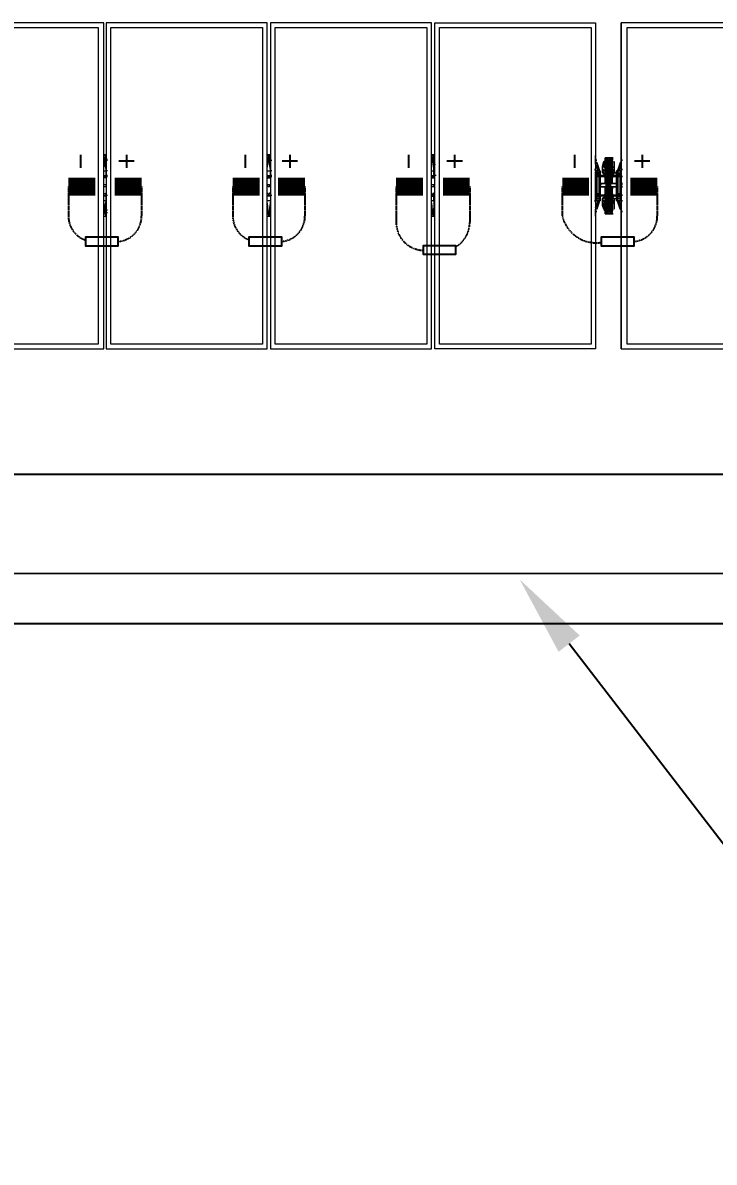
# Model space of a CAD drawing. Header units: feet. Extents: x -354 to 55127, y -297 to 4121.
# Drawn here: x 2239.9 to 2431.9, y 3438.8 to 3755.2 of the extents above; entities that cross this region are included whole.
import ezdxf
from ezdxf import colors
from ezdxf.entities.mleader import LeaderData, LeaderLine
from ezdxf.lldxf.tags import DXFTag
from ezdxf.math import Vec2, Vec3

# ---------------------------------------------------------------- set-up
doc = ezdxf.new("R2010")
doc.units = ezdxf.units.FT
doc.header["$MEASUREMENT"] = 0
doc.linetypes.add('HIDDEN', pattern=[0.375, 0.25, -0.125])
for name, color, linetype in [('E-DC HARNESS-NEG', 170, 'DC HARNESS CABLE'), ('E-DC HARNESS-POS', 10, 'DC HARNESS CABLE'), ('E-HARN-COMP', 8, 'Continuous'), ('E-TRNK-CABL-NEG', 6, 'HIDDEN'), ('E-TRUNK-CABLE-POS', 6, 'HIDDEN'), ('G-ANNO-TEXT', 1, 'Continuous'), ('Polarity-Text', 7, 'Continuous')]:
    doc.layers.add(name, color=color, linetype=linetype)
doc.styles.add('NEI-A', font='arial.ttf')
doc.styles.get("Standard").update_dxf_attribs({"font": 'arial.ttf'})
tags = doc.linetypes.add('DC HARNESS CABLE', pattern='A,0.5,-0.2,["DH",Standard,S=0.1,R=0,X=-0.1,Y=-0.05],-0.2', length=0.9).pattern_tags.tags
tags[6] = DXFTag(74, 10)

# ---------------------------------------------------------------- blocks, each defined once
blk = doc.blocks.new('A$C4742fff2')
at = {"lineweight": 5}
for points in [[(10.8746, 0), (11.1062, 0), (11.1062, 0.4666), (10.8746, 0.4666)], [(10.8829, 0.0067), (10.8829, 0.46), (11.0979, 0.46), (11.0979, 0.0067)], [(11.1095, 0), (11.3395, 0), (11.3395, 0.4666), (11.1095, 0.4666)], [(11.1162, 0.0067), (11.1162, 0.46), (11.3329, 0.46), (11.3329, 0.0067)], [(11.3445, 0.4666), (11.3445, 0), (11.5745, 0), (11.5745, 0.4666)], [(11.3512, 0.46), (11.5679, 0.46), (11.5679, 0.0067), (11.3512, 0.0067)], [(11.8095, 0), (11.5795, 0), (11.5795, 0.4666), (11.8095, 0.4666)], [(11.5862, 0.0067), (11.5862, 0.46), (11.8029, 0.46), (11.8029, 0.0067)], [(11.8462, 0), (12.0778, 0), (12.0778, 0.4666), (11.8462, 0.4666)], [(11.8545, 0.0067), (11.8545, 0.46), (12.0712, 0.46), (12.0712, 0.0067)], [(11.8095, 0.27), (11.8095, 0.2683), (11.8095, 0.27), (11.8095, 0.2767)], [(11.8145, 0.215), (11.8162, 0.215), (11.8162, 0.2117), (11.8145, 0.2117), (11.8145, 0.215), (11.8112, 0.215), (11.8112, 0.2167), (11.8095, 0.2167), (11.8095, 0.25), (11.8112, 0.25), (11.8112, 0.2517), (11.8095, 0.2517), (11.8095, 0.2533), (11.8095, 0.2517), (11.8112, 0.2517), (11.8112, 0.25), (11.8095, 0.25), (11.8095, 0.2517), (11.8095, 0.25), (11.8095, 0.2167), (11.8112, 0.2167), (11.8112, 0.215), (11.8112, 0.2117), (11.8095, 0.2117), (11.8129, 0.2117), (11.8145, 0.2117), (11.8145, 0.21), (11.8112, 0.2), (11.8145, 0.21), (11.8145, 0.2117), (11.8129, 0.2117), (11.8145, 0.2117), (11.8145, 0.21), (11.8145, 0.2117), (11.8162, 0.2117), (11.8145, 0.2117), (11.8162, 0.2117), (11.8162, 0.215), (11.8145, 0.215), (11.8162, 0.215), (11.8162, 0.2517), (11.8145, 0.2517), (11.8112, 0.2517), (11.8112, 0.255), (11.8095, 0.255), (11.8129, 0.255), (11.8145, 0.255), (11.8145, 0.2567), (11.8112, 0.2667), (11.8145, 0.2567), (11.8145, 0.255), (11.8129, 0.255), (11.8145, 0.255), (11.8145, 0.2567), (11.8145, 0.255), (11.8162, 0.255), (11.8162, 0.2517), (11.8145, 0.2517), (11.8145, 0.255), (11.8129, 0.255), (11.8095, 0.255), (11.8112, 0.255), (11.8112, 0.2517), (11.8145, 0.2517), (11.8145, 0.255), (11.8162, 0.255), (11.8162, 0.2517), (11.8145, 0.2517), (11.8162, 0.2517), (11.8162, 0.215)], [(11.8229, 0.255), (11.8229, 0.25), (11.8212, 0.25), (11.8212, 0.2517), (11.8195, 0.2517), (11.8195, 0.2617), (11.8195, 0.2517), (11.8212, 0.25), (11.8195, 0.2517), (11.8212, 0.2567), (11.8212, 0.255)], [(11.8262, 0.2483), (11.8262, 0.2683), (11.8245, 0.2683), (11.8245, 0.2483)], [(11.8262, 0.2633), (11.8245, 0.2633)], [(11.8262, 0.2617), (11.8245, 0.2617)], [(11.8279, 0.27), (11.8262, 0.27)], [(11.8295, 0.2483), (11.8295, 0.2183), (11.8312, 0.2183), (11.8312, 0.2483), (11.8312, 0.2683), (11.8295, 0.2683), (11.8295, 0.2483), (11.8279, 0.2483), (11.8279, 0.2683), (11.8279, 0.2483)], [(11.8295, 0.2683), (11.8295, 0.2483), (11.8312, 0.2483), (11.8312, 0.2683)], [(11.8345, 0.2717), (11.8329, 0.2717), (11.8329, 0.27), (11.8312, 0.27), (11.8329, 0.27), (11.8312, 0.27), (11.8329, 0.27), (11.8329, 0.2717), (11.8329, 0.2617), (11.8312, 0.2617), (11.8329, 0.2617), (11.8329, 0.24), (11.8329, 0.2383), (11.8312, 0.2383), (11.8329, 0.2383), (11.8329, 0.24), (11.8329, 0.2367), (11.8329, 0.24), (11.8329, 0.2367), (11.8329, 0.24), (11.8329, 0.2617), (11.8329, 0.2717)], [(11.8329, 0.2717), (11.8312, 0.2717)], [(11.8329, 0.2633), (11.8312, 0.2633)], [(11.8345, 0.2733), (11.8329, 0.2733)], [(11.8362, 0.2683), (11.8362, 0.26), (11.8329, 0.26), (11.8329, 0.2683), (11.8345, 0.2683), (11.8329, 0.2683), (11.8329, 0.26), (11.8329, 0.2567), (11.8329, 0.26), (11.8362, 0.26), (11.8362, 0.2683), (11.8362, 0.2517), (11.8362, 0.2533), (11.8362, 0.2517)], [(11.8362, 0.2517), (11.8345, 0.25), (11.8362, 0.2517), (11.8379, 0.2517), (11.8362, 0.2517), (11.8345, 0.25), (11.8362, 0.2517), (11.8345, 0.25), (11.8345, 0.2517), (11.8345, 0.25), (11.8362, 0.2517), (11.8362, 0.2617)], [(11.8462, 0.2683), (11.8462, 0.27), (11.8462, 0.2767), (11.8462, 0.27)], [(11.8112, 0.2467), (11.8095, 0.2467)], [(11.8129, 0.25), (11.8112, 0.2483), (11.8129, 0.2467), (11.8145, 0.2483)], [(11.8129, 0.25), (11.8112, 0.25), (11.8112, 0.2483), (11.8112, 0.2467), (11.8129, 0.2467), (11.8145, 0.2467), (11.8145, 0.2483), (11.8145, 0.25)], [(11.8129, 0.25), (11.8112, 0.25), (11.8112, 0.2483), (11.8112, 0.2467), (11.8129, 0.2467), (11.8145, 0.2467), (11.8145, 0.2483), (11.8145, 0.25)], [(11.8129, 0.25), (11.8112, 0.2483), (11.8129, 0.2467), (11.8145, 0.2483)], [(11.8145, 0.2483), (11.8129, 0.2483)], [(11.8145, 0.2483), (11.8129, 0.2483)], [(11.8162, 0.2483), (11.8212, 0.2483), (11.8229, 0.2483)], [(11.8229, 0.2467), (11.8162, 0.2467)], [(11.8195, 0.26), (11.8195, 0.2583)], [(11.8195, 0.2517), (11.8212, 0.2517), (11.8212, 0.25), (11.8229, 0.25), (11.8229, 0.255), (11.8212, 0.255), (11.8212, 0.2567)], [(11.8229, 0.2483), (11.8212, 0.2483)], [(11.8229, 0.2483), (11.8212, 0.2483)], [(11.8245, 0.2483), (11.8229, 0.2483)], [(11.8262, 0.2183), (11.8245, 0.2183), (11.8245, 0.2483), (11.8245, 0.2183)], [(11.8279, 0.2183), (11.8279, 0.2483), (11.8262, 0.2483), (11.8262, 0.2183)], [(11.8312, 0.2183), (11.8312, 0.2483), (11.8295, 0.2483), (11.8295, 0.2183)], [(11.8362, 0.2567), (11.8362, 0.2517), (11.8345, 0.2517), (11.8345, 0.25), (11.8329, 0.25), (11.8329, 0.255), (11.8345, 0.255), (11.8345, 0.2567)], [(11.8362, 0.2567), (11.8362, 0.2517), (11.8345, 0.2517), (11.8345, 0.25), (11.8329, 0.25), (11.8329, 0.255), (11.8345, 0.255), (11.8345, 0.2567)], [(11.8345, 0.2483), (11.8329, 0.2483), (11.8395, 0.2483)], [(11.8395, 0.2467), (11.8329, 0.2467)], [(11.8362, 0.2583), (11.8362, 0.26)], [(11.8412, 0.255), (11.8412, 0.2567), (11.8412, 0.255), (11.8395, 0.255), (11.8395, 0.2517), (11.8412, 0.2517), (11.8412, 0.2533), (11.8429, 0.255)], [(11.8429, 0.255), (11.8412, 0.2533), (11.8412, 0.2517), (11.8395, 0.2517), (11.8395, 0.215), (11.8412, 0.215), (11.8395, 0.215), (11.8395, 0.2117), (11.8412, 0.2117), (11.8412, 0.21), (11.8412, 0.2117), (11.8395, 0.2117), (11.8395, 0.215), (11.8412, 0.215), (11.8395, 0.215), (11.8395, 0.2517), (11.8412, 0.2517), (11.8395, 0.2517), (11.8395, 0.255), (11.8412, 0.255)], [(11.8429, 0.25), (11.8412, 0.2483), (11.8429, 0.2467), (11.8445, 0.2483)], [(11.8429, 0.25), (11.8412, 0.2483), (11.8429, 0.2467), (11.8445, 0.2483)], [(11.8429, 0.2467), (11.8445, 0.2467), (11.8445, 0.2483), (11.8445, 0.25), (11.8429, 0.25), (11.8412, 0.25), (11.8412, 0.2483), (11.8412, 0.2467)], [(11.8445, 0.2483), (11.8429, 0.2483)], [(11.8445, 0.2483), (11.8429, 0.2483)], [(11.8462, 0.25), (11.8462, 0.2517), (11.8462, 0.25), (11.8462, 0.2167), (11.8445, 0.2167), (11.8462, 0.2167), (11.8462, 0.25), (11.8445, 0.25), (11.8445, 0.2517), (11.8445, 0.25)], [(11.8479, 0.2467), (11.8462, 0.2467)], [(11.1079, 0.235), (11.1095, 0.235), (11.1095, 0.2333), (11.1079, 0.2317), (11.1062, 0.2317), (11.1062, 0.2333), (11.1062, 0.235)], [(11.3412, 0.235), (11.3429, 0.235), (11.3429, 0.2317), (11.3412, 0.2317), (11.3412, 0.2333), (11.3395, 0.2333), (11.3395, 0.235)], [(11.5762, 0.235), (11.5779, 0.235), (11.5779, 0.2317), (11.5745, 0.2317), (11.5745, 0.2333), (11.5745, 0.235)], [(11.8112, 0.2367), (11.8095, 0.2367)], [(11.8112, 0.235), (11.8095, 0.235)], [(11.8112, 0.2317), (11.8095, 0.2317)], [(11.8112, 0.2317), (11.8095, 0.2317)], [(11.8245, 0.2367), (11.8162, 0.2367), (11.8245, 0.2367), (11.8262, 0.2367), (11.8245, 0.2367), (11.8229, 0.2367)], [(11.8229, 0.2367), (11.8229, 0.24)], [(11.8229, 0.23), (11.8229, 0.2317), (11.8229, 0.23), (11.8245, 0.23), (11.8262, 0.23), (11.8245, 0.23)], [(11.8229, 0.2267), (11.8229, 0.23)], [(11.8262, 0.23), (11.8245, 0.23)], [(11.8395, 0.2367), (11.8312, 0.2367)], [(11.8395, 0.235), (11.8395, 0.2317), (11.8312, 0.2317), (11.8395, 0.2317)], [(11.8345, 0.2367), (11.8329, 0.2367)], [(11.8345, 0.2367), (11.8329, 0.2367)], [(11.8329, 0.2317), (11.8329, 0.23), (11.8345, 0.23), (11.8329, 0.23), (11.8329, 0.2267), (11.8329, 0.23)], [(11.8345, 0.23), (11.8329, 0.23), (11.8329, 0.2267), (11.8329, 0.23)], [(11.8479, 0.2367), (11.8462, 0.2367)], [(11.8479, 0.235), (11.8462, 0.235)], [(11.8479, 0.2317), (11.8462, 0.2317)], [(11.8479, 0.2317), (11.8462, 0.2317)], [(11.8145, 0.22), (11.8145, 0.2183), (11.8129, 0.2183), (11.8112, 0.2183), (11.8112, 0.22), (11.8095, 0.22), (11.8112, 0.22), (11.8129, 0.22), (11.8145, 0.22), (11.8129, 0.22), (11.8145, 0.22), (11.8129, 0.22), (11.8145, 0.22), (11.8129, 0.22), (11.8145, 0.22), (11.8129, 0.22), (11.8145, 0.22), (11.8129, 0.22), (11.8145, 0.22), (11.8129, 0.22), (11.8145, 0.22), (11.8129, 0.22), (11.8145, 0.22), (11.8129, 0.22)], [(11.8095, 0.2167), (11.8095, 0.215)], [(11.8095, 0.2133), (11.8095, 0.215), (11.8145, 0.215), (11.8145, 0.2117), (11.8129, 0.2117), (11.8095, 0.2117), (11.8112, 0.2117), (11.8112, 0.215), (11.8095, 0.215)], [(11.8129, 0.2217), (11.8112, 0.2217), (11.8112, 0.22), (11.8112, 0.2183), (11.8129, 0.2183), (11.8145, 0.2183), (11.8145, 0.22), (11.8145, 0.2217)], [(11.8129, 0.2217), (11.8112, 0.22), (11.8129, 0.2183), (11.8145, 0.22)], [(11.8129, 0.2217), (11.8112, 0.22), (11.8129, 0.2183), (11.8145, 0.22)], [(11.8129, 0.2217), (11.8112, 0.2217), (11.8112, 0.22), (11.8112, 0.2183), (11.8129, 0.2183), (11.8145, 0.2183), (11.8145, 0.22), (11.8145, 0.2217)], [(11.8145, 0.22), (11.8145, 0.2183), (11.8129, 0.2183), (11.8112, 0.2183), (11.8112, 0.22), (11.8129, 0.22)], [(11.8129, 0.22), (11.8145, 0.22), (11.8129, 0.22), (11.8129, 0.2217)], [(11.8229, 0.2117), (11.8229, 0.2083), (11.8229, 0.2117), (11.8212, 0.2117), (11.8212, 0.21), (11.8195, 0.215), (11.8212, 0.215), (11.8212, 0.2167), (11.8229, 0.2167)], [(11.8195, 0.215), (11.8212, 0.2167), (11.8212, 0.215), (11.8212, 0.2167), (11.8195, 0.215), (11.8212, 0.2167)], [(11.8212, 0.21), (11.8195, 0.215), (11.8212, 0.215), (11.8212, 0.2167), (11.8229, 0.2167), (11.8229, 0.2117), (11.8212, 0.2117)], [(11.8212, 0.2), (11.8195, 0.205), (11.8195, 0.215), (11.8195, 0.2133), (11.8195, 0.215), (11.8195, 0.205), (11.8212, 0.2), (11.8212, 0.2083), (11.8229, 0.2083), (11.8229, 0.1983), (11.8212, 0.1983), (11.8229, 0.1983), (11.8229, 0.2083), (11.8212, 0.2083)], [(11.8229, 0.2183), (11.8212, 0.2183)], [(11.8345, 0.2167), (11.8362, 0.215), (11.8345, 0.2167), (11.8345, 0.215)], [(11.8429, 0.2217), (11.8412, 0.22), (11.8429, 0.2183), (11.8445, 0.22)], [(11.8429, 0.2183), (11.8445, 0.2183), (11.8445, 0.22), (11.8445, 0.2217), (11.8429, 0.2217), (11.8412, 0.2217), (11.8412, 0.22), (11.8412, 0.2183)], [(11.8429, 0.2217), (11.8412, 0.22), (11.8429, 0.2183), (11.8445, 0.22)], [(11.8429, 0.2183), (11.8445, 0.2183), (11.8445, 0.22), (11.8445, 0.2217), (11.8429, 0.2217), (11.8412, 0.2217), (11.8412, 0.22), (11.8412, 0.2183)], [(11.8429, 0.2117), (11.8412, 0.2117), (11.8429, 0.2117), (11.8462, 0.2117), (11.8445, 0.2133), (11.8445, 0.215), (11.8462, 0.215), (11.8462, 0.2167), (11.8462, 0.215), (11.8462, 0.2133), (11.8462, 0.215), (11.8445, 0.215), (11.8445, 0.2167), (11.8445, 0.215), (11.8412, 0.215), (11.8412, 0.2133)], [(11.8445, 0.2117), (11.8429, 0.2117), (11.8412, 0.2117), (11.8412, 0.21), (11.8445, 0.2), (11.8412, 0.21), (11.8412, 0.2117), (11.8429, 0.2117), (11.8462, 0.2117), (11.8445, 0.2133), (11.8445, 0.215), (11.8412, 0.215), (11.8412, 0.2133), (11.8429, 0.2117)], [(11.8429, 0.22), (11.8445, 0.22), (11.8429, 0.2217)], [(11.8429, 0.22), (11.8445, 0.22), (11.8429, 0.2217)], [(11.8479, 0.22), (11.8462, 0.22)], [(11.8095, 0.19), (11.8095, 0.1967), (11.8095, 0.1983), (11.8095, 0.1967)], [(11.8195, 0.21), (11.8195, 0.2083)], [(11.8245, 0.195), (11.8262, 0.195), (11.8262, 0.1967), (11.8262, 0.195), (11.8262, 0.1967), (11.8279, 0.1967), (11.8262, 0.1967), (11.8262, 0.195), (11.8245, 0.195), (11.8262, 0.195), (11.8245, 0.195), (11.8245, 0.1933), (11.8229, 0.1933), (11.8245, 0.1933), (11.8245, 0.195), (11.8262, 0.195)], [(11.8262, 0.205), (11.8245, 0.205)], [(11.8262, 0.2033), (11.8245, 0.2033)], [(11.8262, 0.195), (11.8262, 0.1967)], [(11.8312, 0.2), (11.8295, 0.2)], [(11.8312, 0.1967), (11.8295, 0.1967)], [(11.8295, 0.1967), (11.8295, 0.195)], [(11.8329, 0.2033), (11.8312, 0.2033)], [(11.8329, 0.1967), (11.8312, 0.1967)], [(11.8362, 0.21), (11.8345, 0.21), (11.8345, 0.2117), (11.8329, 0.2117), (11.8329, 0.2083), (11.8362, 0.2083)], [(11.8462, 0.1967), (11.8462, 0.1983), (11.8462, 0.1967), (11.8462, 0.19)], [(11.8245, 0.1933), (11.8245, 0.195), (11.8262, 0.195), (11.8279, 0.195), (11.8262, 0.195), (11.8245, 0.195), (11.8245, 0.1933), (11.8262, 0.1933), (11.8245, 0.1933), (11.8262, 0.1933)], [(11.8329, 0.195), (11.8312, 0.195)]]:
    blk.add_lwpolyline(points, close=True, dxfattribs=at)
for points in [[(11.8029, 0.46), (11.8029, 0.0067)], [(11.8095, 0.4666), (11.8095, 0)], [(11.8462, 0), (11.8462, 0.4666)], [(11.8545, 0.0067), (11.8545, 0.46)], [(11.1062, 0.2783), (11.1095, 0.2783)], [(11.3395, 0.2783), (11.3445, 0.2783)], [(11.5745, 0.2783), (11.5795, 0.2783)], [(11.1062, 0.2733), (11.1062, 0.27)], [(11.1095, 0.27), (11.1095, 0.2717), (11.1079, 0.2717), (11.1079, 0.275), (11.1095, 0.275)], [(11.1112, 0.255), (11.1095, 0.255), (11.1095, 0.2567), (11.1079, 0.265), (11.1079, 0.275)], [(11.3462, 0.255), (11.3445, 0.255), (11.3445, 0.2567), (11.3429, 0.265), (11.3412, 0.275), (11.3429, 0.275), (11.3429, 0.2717), (11.3445, 0.27)], [(11.3412, 0.2733), (11.3412, 0.27)], [(11.5795, 0.255), (11.5779, 0.255), (11.5779, 0.265), (11.5762, 0.275), (11.5779, 0.2733), (11.5779, 0.2717), (11.5779, 0.27)], [(11.5762, 0.2733), (11.5762, 0.27)], [(11.8095, 0.27), (11.8095, 0.27)], [(11.8095, 0.2667), (11.8095, 0.2667)], [(11.8095, 0.2667), (11.8095, 0.2667)], [(11.8229, 0.22), (11.8162, 0.22), (11.8229, 0.22), (11.8229, 0.2183), (11.8245, 0.2183), (11.8245, 0.1983), (11.8262, 0.1983), (11.8262, 0.1967), (11.8279, 0.1967), (11.8279, 0.2), (11.8279, 0.2183), (11.8295, 0.2183), (11.8295, 0.1983), (11.8312, 0.1983), (11.8312, 0.2183), (11.8312, 0.1983), (11.8295, 0.1983), (11.8295, 0.2183), (11.8279, 0.2183), (11.8279, 0.2), (11.8262, 0.2), (11.8279, 0.2), (11.8279, 0.1967), (11.8262, 0.1967), (11.8262, 0.1983), (11.8262, 0.2183), (11.8279, 0.2183), (11.8279, 0.2483), (11.8262, 0.2483), (11.8262, 0.2683), (11.8245, 0.2683), (11.8245, 0.2483), (11.8262, 0.2483), (11.8262, 0.2183), (11.8262, 0.1983), (11.8245, 0.1983), (11.8245, 0.2183)], [(11.8212, 0.2517), (11.8195, 0.2517), (11.8212, 0.25), (11.8212, 0.2517), (11.8212, 0.25), (11.8195, 0.2517), (11.8195, 0.2617), (11.8212, 0.2683), (11.8229, 0.2683), (11.8229, 0.26), (11.8229, 0.2567), (11.8229, 0.26), (11.8229, 0.2683), (11.8245, 0.2683), (11.8245, 0.27), (11.8229, 0.2717), (11.8229, 0.2733), (11.8229, 0.2717), (11.8229, 0.27), (11.8245, 0.27)], [(11.8229, 0.2683), (11.8212, 0.2683), (11.8212, 0.26), (11.8229, 0.26), (11.8212, 0.26), (11.8212, 0.2683), (11.8195, 0.2617), (11.8195, 0.2517), (11.8195, 0.2533), (11.8195, 0.2517), (11.8212, 0.25), (11.8195, 0.2517), (11.8212, 0.2517)], [(11.8195, 0.2617), (11.8195, 0.2617)], [(11.8195, 0.2617), (11.8195, 0.2617)], [(11.8295, 0.27), (11.8312, 0.27), (11.8295, 0.27), (11.8279, 0.27), (11.8279, 0.2683), (11.8262, 0.2683), (11.8262, 0.2717), (11.8245, 0.2717), (11.8262, 0.2717), (11.8245, 0.2717), (11.8245, 0.2733), (11.8229, 0.2733), (11.8245, 0.2733), (11.8245, 0.2717), (11.8229, 0.2717), (11.8229, 0.2617), (11.8229, 0.24), (11.8245, 0.2383), (11.8229, 0.24), (11.8229, 0.2617), (11.8229, 0.2717), (11.8245, 0.27), (11.8245, 0.2683)], [(11.8279, 0.27), (11.8262, 0.27), (11.8279, 0.27), (11.8295, 0.27), (11.8312, 0.27), (11.8295, 0.27), (11.8279, 0.27), (11.8279, 0.2683), (11.8262, 0.2683), (11.8262, 0.2717), (11.8245, 0.2717), (11.8262, 0.2717), (11.8245, 0.2717), (11.8229, 0.2717), (11.8229, 0.27), (11.8245, 0.27), (11.8262, 0.27), (11.8245, 0.27)], [(11.8245, 0.2733), (11.8295, 0.2733), (11.8329, 0.2733), (11.8329, 0.2717), (11.8312, 0.2717), (11.8329, 0.2717), (11.8312, 0.27), (11.8312, 0.2683), (11.8312, 0.27), (11.8329, 0.2717), (11.8329, 0.2733), (11.8312, 0.2733), (11.8312, 0.2717), (11.8295, 0.2717), (11.8295, 0.2683), (11.8312, 0.2683), (11.8295, 0.2683), (11.8295, 0.2717), (11.8312, 0.2717), (11.8295, 0.2717), (11.8312, 0.2717), (11.8295, 0.2717), (11.8312, 0.2717), (11.8295, 0.2717), (11.8312, 0.2717), (11.8295, 0.2717), (11.8312, 0.2733), (11.8329, 0.2733), (11.8312, 0.2733), (11.8295, 0.2717), (11.8312, 0.2717), (11.8312, 0.2733), (11.8329, 0.2733), (11.8295, 0.2733), (11.8245, 0.2733), (11.8262, 0.2717), (11.8279, 0.2717), (11.8262, 0.2717), (11.8279, 0.2717), (11.8262, 0.2717), (11.8279, 0.2717), (11.8262, 0.2717), (11.8245, 0.2733), (11.8262, 0.2733), (11.8245, 0.2733), (11.8262, 0.2733), (11.8245, 0.2733), (11.8262, 0.2733)], [(11.8345, 0.2683), (11.8329, 0.2683)], [(11.8362, 0.2617), (11.8362, 0.2617)], [(11.8362, 0.2617), (11.8362, 0.2617)], [(11.8445, 0.2667), (11.8412, 0.2567), (11.8412, 0.255), (11.8429, 0.255)], [(11.8445, 0.2667), (11.8412, 0.2567), (11.8412, 0.255), (11.8429, 0.255)], [(11.8462, 0.2667), (11.8462, 0.2667)], [(11.8462, 0.2667), (11.8462, 0.2667)], [(11.1062, 0.2483), (11.1095, 0.2483)], [(11.1062, 0.2467), (11.1095, 0.2467), (11.1112, 0.2467)], [(11.1095, 0.2467), (11.1095, 0.245), (11.1062, 0.245)], [(11.1112, 0.2483), (11.1095, 0.2483), (11.1095, 0.255)], [(11.3395, 0.2483), (11.3445, 0.2483)], [(11.3395, 0.2467), (11.3445, 0.2467), (11.3462, 0.2467)], [(11.3395, 0.245), (11.3429, 0.245), (11.3445, 0.245), (11.3445, 0.2467)], [(11.3462, 0.2483), (11.3445, 0.2483), (11.3445, 0.255)], [(11.5745, 0.2483), (11.5795, 0.2483), (11.5779, 0.2483)], [(11.5745, 0.2467), (11.5779, 0.2467), (11.5795, 0.2467)], [(11.5745, 0.245), (11.5779, 0.245), (11.5795, 0.245)], [(11.5812, 0.2483), (11.5795, 0.2483), (11.5779, 0.25), (11.5779, 0.255)], [(11.5779, 0.245), (11.5779, 0.2467)], [(11.8129, 0.2467), (11.8145, 0.2467), (11.8145, 0.2483), (11.8129, 0.2483), (11.8145, 0.2483), (11.8145, 0.2467), (11.8129, 0.2467), (11.8112, 0.2467), (11.8112, 0.2483), (11.8112, 0.2467), (11.8129, 0.2467), (11.8145, 0.2467)], [(11.8129, 0.2483), (11.8112, 0.2483)], [(11.8129, 0.2483), (11.8112, 0.2483)], [(11.8129, 0.25), (11.8129, 0.2483), (11.8129, 0.25)], [(11.8129, 0.2483), (11.8129, 0.25), (11.8129, 0.2483)], [(11.8129, 0.2483), (11.8145, 0.2483)], [(11.8129, 0.2483), (11.8145, 0.2483)], [(11.8129, 0.2483), (11.8145, 0.2483)], [(11.8129, 0.2483), (11.8145, 0.2483)], [(11.8129, 0.2483), (11.8145, 0.2483)], [(11.8129, 0.2483), (11.8145, 0.2483)], [(11.8129, 0.2483), (11.8145, 0.2483)], [(11.8129, 0.2483), (11.8145, 0.2483)], [(11.8129, 0.2483), (11.8145, 0.2483)], [(11.8129, 0.2483), (11.8145, 0.2483)], [(11.8129, 0.2483), (11.8145, 0.2483)], [(11.8129, 0.2483), (11.8145, 0.2483)], [(11.8129, 0.2483), (11.8145, 0.2483)], [(11.8129, 0.2483), (11.8145, 0.2483)], [(11.8145, 0.2517), (11.8145, 0.2517)], [(11.8162, 0.2517), (11.8162, 0.2517)], [(11.8162, 0.2517), (11.8162, 0.2517)], [(11.8212, 0.2483), (11.8229, 0.2483)], [(11.8229, 0.245), (11.8212, 0.2467)], [(11.8329, 0.2483), (11.8345, 0.2483), (11.8329, 0.2483), (11.8345, 0.2483), (11.8362, 0.2483), (11.8345, 0.2483), (11.8362, 0.2483)], [(11.8345, 0.2467), (11.8329, 0.245)], [(11.8395, 0.2517), (11.8395, 0.2517)], [(11.8395, 0.2517), (11.8395, 0.2517)], [(11.8412, 0.2517), (11.8445, 0.2517)], [(11.8412, 0.2517), (11.8412, 0.2517)], [(11.8412, 0.2517), (11.8445, 0.2517)], [(11.8412, 0.2517), (11.8412, 0.2517)], [(11.8412, 0.2483), (11.8412, 0.2467), (11.8429, 0.2467), (11.8445, 0.2467), (11.8445, 0.2483), (11.8445, 0.25), (11.8429, 0.25), (11.8412, 0.25), (11.8412, 0.2483), (11.8412, 0.2467), (11.8429, 0.2467)], [(11.8429, 0.2483), (11.8412, 0.2483)], [(11.8429, 0.2483), (11.8412, 0.2483), (11.8412, 0.2467), (11.8445, 0.2467)], [(11.8462, 0.255), (11.8429, 0.255)], [(11.8429, 0.255), (11.8445, 0.255)], [(11.8462, 0.255), (11.8429, 0.255)], [(11.8429, 0.255), (11.8445, 0.255)], [(11.8445, 0.2483), (11.8429, 0.25), (11.8429, 0.2483)], [(11.8429, 0.2483), (11.8429, 0.25), (11.8445, 0.2483)], [(11.8429, 0.2483), (11.8445, 0.2483)], [(11.8429, 0.2483), (11.8445, 0.2483)], [(11.8429, 0.2483), (11.8445, 0.2483)], [(11.8429, 0.2483), (11.8445, 0.2483)], [(11.8429, 0.2483), (11.8445, 0.2483)], [(11.8429, 0.2483), (11.8445, 0.2483)], [(11.8429, 0.2483), (11.8445, 0.2483)], [(11.8429, 0.2483), (11.8445, 0.2483)], [(11.8429, 0.2483), (11.8445, 0.2483)], [(11.8429, 0.2483), (11.8445, 0.2483)], [(11.8429, 0.2483), (11.8445, 0.2483)], [(11.8429, 0.2483), (11.8445, 0.2483)], [(11.8429, 0.2483), (11.8445, 0.2483)], [(11.8429, 0.2483), (11.8445, 0.2483)], [(11.8429, 0.2467), (11.8445, 0.2467)], [(11.8429, 0.2467), (11.8445, 0.2467)], [(11.8462, 0.255), (11.8445, 0.2533), (11.8445, 0.2517), (11.8462, 0.2517), (11.8462, 0.2533)], [(11.8462, 0.255), (11.8445, 0.2533), (11.8445, 0.2517), (11.8462, 0.2517), (11.8462, 0.2533)], [(11.8445, 0.2483), (11.8445, 0.2467)], [(11.8445, 0.2467), (11.8445, 0.2483)], [(11.8179, 0.2317), (11.8162, 0.2317), (11.8245, 0.2317), (11.8162, 0.2317), (11.8162, 0.235), (11.8179, 0.235), (11.8162, 0.235), (11.8162, 0.2317)], [(11.8229, 0.2367), (11.8229, 0.24)], [(11.8229, 0.24), (11.8229, 0.2367)], [(11.8229, 0.2367), (11.8245, 0.2367)], [(11.8229, 0.2367), (11.8245, 0.2367)], [(11.8229, 0.2367), (11.8245, 0.2367)], [(11.8229, 0.2367), (11.8245, 0.2367)], [(11.8229, 0.2367), (11.8245, 0.2367)], [(11.8229, 0.23), (11.8229, 0.2317)], [(11.8229, 0.2317), (11.8229, 0.23)], [(11.8229, 0.23), (11.8229, 0.2267)], [(11.8229, 0.23), (11.8229, 0.2267)], [(11.8229, 0.23), (11.8245, 0.23)], [(11.8312, 0.1933), (11.8329, 0.1933), (11.8329, 0.195), (11.8312, 0.1967), (11.8312, 0.1983), (11.8312, 0.1967), (11.8329, 0.195), (11.8329, 0.1967), (11.8329, 0.205), (11.8312, 0.205), (11.8329, 0.205), (11.8329, 0.2267), (11.8329, 0.2283), (11.8312, 0.2283), (11.8329, 0.2283), (11.8329, 0.2267), (11.8329, 0.205), (11.8329, 0.1967), (11.8312, 0.1967), (11.8329, 0.1967), (11.8329, 0.195), (11.8329, 0.1967), (11.8312, 0.1967), (11.8295, 0.1967), (11.8279, 0.1967), (11.8262, 0.1967), (11.8279, 0.1967), (11.8262, 0.1967), (11.8245, 0.1967), (11.8229, 0.1967), (11.8229, 0.195), (11.8229, 0.1967), (11.8229, 0.205), (11.8229, 0.2267), (11.8229, 0.2283), (11.8245, 0.2283), (11.8229, 0.2283), (11.8229, 0.2267), (11.8229, 0.205), (11.8229, 0.1967), (11.8229, 0.195), (11.8229, 0.1967), (11.8245, 0.1967), (11.8262, 0.1967), (11.8279, 0.1967)], [(11.8245, 0.2367), (11.8262, 0.2367)], [(11.8245, 0.2367), (11.8262, 0.2367)], [(11.8329, 0.2367), (11.8345, 0.2367)], [(11.8329, 0.2367), (11.8345, 0.2367)], [(11.8329, 0.2367), (11.8345, 0.2367)], [(11.8329, 0.2367), (11.8345, 0.2367)], [(11.8329, 0.2367), (11.8345, 0.2367)], [(11.8329, 0.23), (11.8329, 0.2317)], [(11.8329, 0.23), (11.8329, 0.2317)], [(11.8329, 0.23), (11.8345, 0.23)], [(11.1079, 0.1933), (11.1079, 0.2017), (11.1095, 0.2117), (11.1095, 0.2183), (11.1095, 0.22), (11.1095, 0.2233), (11.1079, 0.2217), (11.1062, 0.2217), (11.1062, 0.2233)], [(11.1062, 0.22), (11.1095, 0.22), (11.1112, 0.22)], [(11.1095, 0.2183), (11.1062, 0.2183)], [(11.3395, 0.2233), (11.3412, 0.2217), (11.3429, 0.2217), (11.3429, 0.2233), (11.3445, 0.2233), (11.3445, 0.22), (11.3445, 0.2183), (11.3445, 0.2117), (11.3429, 0.2017), (11.3429, 0.195), (11.3412, 0.1933), (11.3429, 0.1933)], [(11.3395, 0.22), (11.3445, 0.22), (11.3462, 0.22)], [(11.3445, 0.2183), (11.3395, 0.2183)], [(11.5745, 0.2233), (11.5745, 0.2217), (11.5779, 0.2217), (11.5779, 0.2233), (11.5795, 0.2233)], [(11.5779, 0.2117), (11.5779, 0.2167), (11.5795, 0.2183), (11.5795, 0.22), (11.5779, 0.22), (11.5745, 0.22)], [(11.5745, 0.2183), (11.5779, 0.2183), (11.5795, 0.2183)], [(11.5779, 0.22), (11.5779, 0.2233)], [(11.8129, 0.22), (11.8129, 0.2217), (11.8129, 0.22)], [(11.8129, 0.2183), (11.8145, 0.2183)], [(11.8145, 0.215), (11.8145, 0.215)], [(11.8145, 0.215), (11.8145, 0.215)], [(11.8162, 0.22), (11.8212, 0.22), (11.8229, 0.2217)], [(11.8212, 0.2183), (11.8229, 0.2183), (11.8212, 0.2183), (11.8229, 0.2183), (11.8162, 0.2183)], [(11.8162, 0.215), (11.8162, 0.215)], [(11.8162, 0.215), (11.8162, 0.215)], [(11.8212, 0.215), (11.8195, 0.215), (11.8212, 0.2167), (11.8195, 0.215), (11.8195, 0.205), (11.8195, 0.215)], [(11.8329, 0.2217), (11.8345, 0.22), (11.8395, 0.22), (11.8329, 0.22), (11.8395, 0.22)], [(11.8395, 0.2183), (11.8329, 0.2183), (11.8345, 0.2183), (11.8362, 0.2183), (11.8345, 0.2183), (11.8329, 0.2183), (11.8329, 0.22)], [(11.8345, 0.2183), (11.8362, 0.2183), (11.8345, 0.2183), (11.8329, 0.2183)], [(11.8362, 0.215), (11.8345, 0.2167), (11.8362, 0.215), (11.8362, 0.205), (11.8362, 0.215), (11.8345, 0.2167), (11.8362, 0.215), (11.8362, 0.21), (11.8362, 0.2083), (11.8362, 0.2), (11.8362, 0.205), (11.8362, 0.215), (11.8362, 0.2133), (11.8362, 0.215), (11.8362, 0.205), (11.8362, 0.2), (11.8362, 0.2083), (11.8329, 0.2083), (11.8329, 0.1983), (11.8345, 0.1983), (11.8329, 0.1983), (11.8345, 0.1983), (11.8329, 0.1983), (11.8329, 0.2083), (11.8329, 0.2117), (11.8345, 0.2117), (11.8345, 0.21), (11.8362, 0.21), (11.8362, 0.215), (11.8345, 0.215), (11.8345, 0.2167), (11.8329, 0.2167), (11.8329, 0.2117), (11.8329, 0.2167), (11.8345, 0.2167), (11.8345, 0.215), (11.8362, 0.215), (11.8379, 0.215)], [(11.8395, 0.215), (11.8395, 0.215)], [(11.8395, 0.215), (11.8395, 0.215)], [(11.8445, 0.22), (11.8429, 0.22), (11.8445, 0.22), (11.8429, 0.22), (11.8445, 0.22), (11.8429, 0.22), (11.8445, 0.22), (11.8429, 0.22), (11.8445, 0.22), (11.8429, 0.22), (11.8445, 0.22), (11.8429, 0.22), (11.8445, 0.22), (11.8429, 0.22), (11.8445, 0.22), (11.8429, 0.22), (11.8445, 0.22), (11.8445, 0.2183), (11.8429, 0.2183), (11.8412, 0.2183), (11.8412, 0.22), (11.8429, 0.22), (11.8412, 0.22), (11.8412, 0.2183), (11.8445, 0.2183), (11.8445, 0.22), (11.8462, 0.22)], [(11.8412, 0.215), (11.8412, 0.215)], [(11.8412, 0.215), (11.8412, 0.215)], [(11.8445, 0.2183), (11.8462, 0.2183)], [(11.1062, 0.1967), (11.1062, 0.1933)], [(11.1095, 0.1983), (11.1095, 0.195), (11.1079, 0.195), (11.1079, 0.1917), (11.1095, 0.1917)], [(11.3445, 0.1983), (11.3429, 0.195), (11.3429, 0.1933), (11.3412, 0.1933), (11.3412, 0.1917), (11.3412, 0.1933), (11.3412, 0.1967)], [(11.5795, 0.2117), (11.5779, 0.2117), (11.5779, 0.2017), (11.5762, 0.195), (11.5762, 0.1933), (11.5762, 0.1917)], [(11.5779, 0.1983), (11.5779, 0.195), (11.5779, 0.1933), (11.5762, 0.1933), (11.5762, 0.1917), (11.5779, 0.1917)], [(11.5762, 0.1967), (11.5762, 0.1933), (11.5779, 0.1933)], [(11.8095, 0.2), (11.8095, 0.2)], [(11.8095, 0.2), (11.8095, 0.2)], [(11.8195, 0.205), (11.8195, 0.205)], [(11.8229, 0.1983), (11.8245, 0.1983), (11.8245, 0.1967), (11.8229, 0.195), (11.8229, 0.1933), (11.8229, 0.195), (11.8245, 0.1967), (11.8245, 0.1983)], [(11.8312, 0.1933), (11.8262, 0.1933), (11.8312, 0.1933), (11.8312, 0.195), (11.8312, 0.1933), (11.8329, 0.1933), (11.8312, 0.1933), (11.8312, 0.195), (11.8295, 0.195), (11.8312, 0.195), (11.8295, 0.195), (11.8295, 0.1967), (11.8312, 0.1967), (11.8295, 0.1967), (11.8295, 0.1983), (11.8279, 0.1983), (11.8295, 0.1983), (11.8295, 0.1967), (11.8295, 0.195), (11.8312, 0.195), (11.8329, 0.195), (11.8312, 0.195), (11.8312, 0.1933), (11.8329, 0.1933), (11.8345, 0.1933), (11.8329, 0.1933), (11.8329, 0.195), (11.8329, 0.1967), (11.8312, 0.1967), (11.8295, 0.1967), (11.8312, 0.1967)], [(11.8295, 0.195), (11.8295, 0.1967)], [(11.8295, 0.195), (11.8295, 0.1967)], [(11.8345, 0.2), (11.8345, 0.2)], [(11.8345, 0.2), (11.8345, 0.2)], [(11.8362, 0.205), (11.8362, 0.205)], [(11.8362, 0.205), (11.8362, 0.205)], [(11.8462, 0.2), (11.8462, 0.2)], [(11.8462, 0.2), (11.8462, 0.2)], [(11.8462, 0.1967), (11.8462, 0.1967)], [(11.1062, 0.19), (11.1095, 0.19)], [(11.1095, 0.1933), (11.1079, 0.1933), (11.1079, 0.1917)], [(11.3395, 0.19), (11.3445, 0.19)], [(11.3412, 0.1917), (11.3429, 0.1917)], [(11.5745, 0.19), (11.5795, 0.19)]]:
    blk.add_lwpolyline(points, dxfattribs=at)
at = {"color": 8, "lineweight": 5, "true_color": 0x808080}
for points in [[(11.1062, 0.2767), (11.1095, 0.2767)], [(11.1095, 0.2733), (11.1095, 0.275), (11.1079, 0.275), (11.1062, 0.26)], [(11.1062, 0.2733), (11.1062, 0.2733)], [(11.1062, 0.2717), (11.1062, 0.27), (11.1062, 0.2717), (11.1079, 0.2717)], [(11.1095, 0.2633), (11.1095, 0.2717), (11.1112, 0.2717)], [(11.1095, 0.2667), (11.1095, 0.27), (11.1112, 0.27)], [(11.3395, 0.2767), (11.3445, 0.2767)], [(11.3445, 0.2733), (11.3445, 0.275), (11.3412, 0.275), (11.3395, 0.26)], [(11.3412, 0.2717), (11.3395, 0.27), (11.3412, 0.2717), (11.3395, 0.2717)], [(11.3412, 0.2733), (11.3412, 0.2733)], [(11.3445, 0.2717), (11.3429, 0.2717), (11.3429, 0.27), (11.3445, 0.2633)], [(11.3445, 0.2667), (11.3445, 0.27), (11.3462, 0.27)], [(11.5745, 0.2767), (11.5795, 0.2767)], [(11.5795, 0.2733), (11.5779, 0.275), (11.5762, 0.275), (11.5745, 0.26)], [(11.5762, 0.2733), (11.5762, 0.2733)], [(11.5795, 0.2717), (11.5779, 0.2717), (11.5779, 0.27), (11.5795, 0.2633)], [(11.5795, 0.27), (11.5779, 0.27), (11.5779, 0.2683), (11.5795, 0.2667)], [(11.8245, 0.2733), (11.8245, 0.2733)], [(11.8245, 0.2733), (11.8245, 0.2733)], [(11.8312, 0.2733), (11.8312, 0.2733)], [(11.8312, 0.2733), (11.8312, 0.2733)], [(11.1062, 0.255), (11.1095, 0.255)], [(11.3395, 0.255), (11.3445, 0.255)], [(11.5745, 0.255), (11.5779, 0.255)], [(11.8245, 0.23), (11.8262, 0.23)], [(11.8245, 0.23), (11.8262, 0.23)], [(11.1095, 0.2117), (11.1062, 0.2117)], [(11.1062, 0.2083), (11.1079, 0.1933)], [(11.1062, 0.1983), (11.1062, 0.195), (11.1062, 0.1967)], [(11.1095, 0.205), (11.1095, 0.195), (11.1112, 0.195)], [(11.1112, 0.1983), (11.1095, 0.1983), (11.1095, 0.2)], [(11.3445, 0.2117), (11.3395, 0.2117)], [(11.3395, 0.2083), (11.3412, 0.1933)], [(11.3412, 0.195), (11.3395, 0.1983)], [(11.3395, 0.1967), (11.3412, 0.195), (11.3395, 0.195)], [(11.3445, 0.195), (11.3429, 0.195), (11.3429, 0.1967), (11.3445, 0.205)], [(11.3445, 0.1983), (11.3445, 0.2)], [(11.5779, 0.2117), (11.5745, 0.2117)], [(11.5745, 0.2083), (11.5762, 0.1933)], [(11.5745, 0.1967), (11.5745, 0.195), (11.5745, 0.1983)], [(11.5795, 0.195), (11.5779, 0.195), (11.5779, 0.1967), (11.5795, 0.205)], [(11.5795, 0.1983), (11.5779, 0.1983), (11.5795, 0.2)], [(11.8245, 0.1967), (11.8262, 0.1967)], [(11.8245, 0.1967), (11.8262, 0.1967)], [(11.8245, 0.1967), (11.8262, 0.1967)], [(11.8245, 0.1967), (11.8262, 0.1967)], [(11.8262, 0.1967), (11.8279, 0.1967)], [(11.8262, 0.1967), (11.8279, 0.1967)], [(11.8295, 0.1967), (11.8312, 0.1967)], [(11.8295, 0.1967), (11.8312, 0.1967)], [(11.8312, 0.1967), (11.8329, 0.1967)], [(11.8312, 0.1967), (11.8329, 0.1967)], [(11.8312, 0.1967), (11.8329, 0.1967)], [(11.8312, 0.1967), (11.8329, 0.1967)], [(11.8329, 0.1967), (11.8329, 0.205)], [(11.8329, 0.1967), (11.8329, 0.205)], [(11.1062, 0.1933), (11.1062, 0.1933)], [(11.1062, 0.19), (11.1095, 0.19)], [(11.1079, 0.1917), (11.1095, 0.1917), (11.1095, 0.1933)], [(11.3395, 0.19), (11.3445, 0.19)], [(11.3412, 0.1917), (11.3445, 0.1917), (11.3445, 0.1933)], [(11.3412, 0.1933), (11.3412, 0.1933)], [(11.5745, 0.1933), (11.5745, 0.1933)], [(11.5745, 0.19), (11.5795, 0.19)], [(11.5762, 0.1917), (11.5779, 0.1917), (11.5779, 0.1933), (11.5795, 0.1933)], [(11.5762, 0.1933), (11.5762, 0.1933)], [(11.8245, 0.195), (11.8245, 0.195)], [(11.8245, 0.195), (11.8245, 0.195)], [(11.8312, 0.195), (11.8312, 0.195)], [(11.8312, 0.195), (11.8312, 0.195)]]:
    blk.add_lwpolyline(points, dxfattribs=at)
for points in [[(11.5745, 0.2717), (11.5745, 0.27)], [(11.8112, 0.27), (11.8095, 0.27)], [(11.8095, 0.2667), (11.8095, 0.2683)], [(11.8129, 0.255), (11.8095, 0.265), (11.8095, 0.2667), (11.8112, 0.2667), (11.8095, 0.2667), (11.8095, 0.265)], [(11.8229, 0.2617), (11.8229, 0.27)], [(11.8262, 0.2733), (11.8245, 0.2733)], [(11.8262, 0.27), (11.8245, 0.27), (11.8262, 0.27), (11.8245, 0.27), (11.8262, 0.27), (11.8279, 0.27)], [(11.8262, 0.27), (11.8245, 0.27)], [(11.8262, 0.2367), (11.8245, 0.2367), (11.8245, 0.2383), (11.8245, 0.2633), (11.8245, 0.2383), (11.8245, 0.2367), (11.8262, 0.2367), (11.8245, 0.2367)], [(11.8279, 0.2717), (11.8262, 0.2717)], [(11.8312, 0.2717), (11.8295, 0.2717)], [(11.8329, 0.27), (11.8312, 0.27), (11.8329, 0.27), (11.8312, 0.27), (11.8295, 0.27), (11.8312, 0.27), (11.8329, 0.27), (11.8312, 0.27), (11.8329, 0.27), (11.8329, 0.2617)], [(11.8329, 0.2733), (11.8312, 0.2733)], [(11.8312, 0.2383), (11.8312, 0.2633), (11.8312, 0.2383), (11.8312, 0.2367), (11.8329, 0.2367), (11.8312, 0.2367)], [(11.8462, 0.265), (11.8462, 0.2667), (11.8445, 0.2667), (11.8462, 0.2667), (11.8462, 0.265), (11.8429, 0.255)], [(11.8479, 0.27), (11.8462, 0.27)], [(11.8462, 0.2667), (11.8462, 0.2683)], [(11.8095, 0.2567), (11.8095, 0.255), (11.8095, 0.2567), (11.8079, 0.2567)], [(11.8129, 0.25), (11.8112, 0.25)], [(11.8112, 0.2467), (11.8112, 0.22)], [(11.8145, 0.25), (11.8145, 0.2517)], [(11.8145, 0.22), (11.8145, 0.2467)], [(11.8245, 0.26), (11.8229, 0.26)], [(11.8245, 0.255), (11.8229, 0.255)], [(11.8245, 0.25), (11.8229, 0.25)], [(11.8345, 0.26), (11.8329, 0.26)], [(11.8345, 0.255), (11.8329, 0.255)], [(11.8345, 0.25), (11.8329, 0.25)], [(11.8412, 0.2517), (11.8412, 0.25)], [(11.8412, 0.2467), (11.8412, 0.22)], [(11.8462, 0.25), (11.8445, 0.25)], [(11.8445, 0.22), (11.8445, 0.2467)], [(11.8479, 0.2567), (11.8462, 0.2567), (11.8462, 0.255), (11.8462, 0.2567)], [(11.8262, 0.2367), (11.8245, 0.2367)], [(11.8245, 0.2317), (11.8245, 0.2033)], [(11.8262, 0.23), (11.8245, 0.23)], [(11.8262, 0.23), (11.8245, 0.23)], [(11.8345, 0.2367), (11.8329, 0.2367), (11.8312, 0.2367), (11.8329, 0.2367)], [(11.8312, 0.2317), (11.8312, 0.2283), (11.8312, 0.2033), (11.8312, 0.2283)], [(11.8329, 0.23), (11.8312, 0.23)], [(11.8345, 0.23), (11.8329, 0.23), (11.8312, 0.23), (11.8329, 0.23)], [(11.8112, 0.2183), (11.8112, 0.2167)], [(11.8145, 0.215), (11.8145, 0.2183)], [(11.8245, 0.2167), (11.8229, 0.2167)], [(11.8345, 0.2167), (11.8329, 0.2167)], [(11.8412, 0.2183), (11.8412, 0.215)], [(11.8445, 0.2167), (11.8445, 0.2183)], [(11.8079, 0.2117), (11.8095, 0.2117), (11.8095, 0.21), (11.8095, 0.2117)], [(11.8095, 0.2017), (11.8112, 0.2), (11.8095, 0.2017), (11.8129, 0.2117)], [(11.8095, 0.2), (11.8095, 0.1983)], [(11.8112, 0.1967), (11.8095, 0.1967)], [(11.8245, 0.2117), (11.8229, 0.2117)], [(11.8245, 0.2083), (11.8229, 0.2083)], [(11.8229, 0.1967), (11.8229, 0.205)], [(11.8262, 0.1967), (11.8245, 0.1967)], [(11.8279, 0.1967), (11.8262, 0.1967)], [(11.8312, 0.1967), (11.8295, 0.1967)], [(11.8329, 0.1967), (11.8312, 0.1967)], [(11.8345, 0.2117), (11.8329, 0.2117)], [(11.8345, 0.2083), (11.8329, 0.2083)], [(11.8429, 0.2117), (11.8462, 0.2017), (11.8462, 0.2), (11.8445, 0.2), (11.8462, 0.2), (11.8462, 0.2017)], [(11.8462, 0.2117), (11.8479, 0.2117), (11.8462, 0.2117), (11.8462, 0.21)], [(11.8462, 0.2), (11.8462, 0.1983)], [(11.8479, 0.1967), (11.8462, 0.1967)], [(11.8245, 0.195), (11.8245, 0.1933)], [(11.8312, 0.1933), (11.8312, 0.195)]]:
    blk.add_lwpolyline(points, close=True, dxfattribs=at)

msp = doc.modelspace()

# ---------------------------------------------------------------- linework, layer by layer
at = {"layer": 'E-DC HARNESS-NEG', "ltscale": 0.5}
for points in [[(2710.49, 3629.75), (2042.48, 3629.75)], [(3913.27, 3588.31), (2042.48, 3588.29)]]:
    msp.add_lwpolyline(points, dxfattribs=at)
at = {"layer": 'E-DC HARNESS-POS', "ltscale": 0.5}
msp.add_lwpolyline([(2730.48, 3602.18), (2054.73, 3602.23)], dxfattribs=at)
at = {"layer": 'E-HARN-COMP', "const_width": 5}
for points in [[(2252.6, 3709.71), (2260.06, 3709.71)], [(2265.47, 3709.71), (2272.93, 3709.71)], [(2298.23, 3709.71), (2305.68, 3709.71)], [(2310.82, 3709.71), (2318.27, 3709.71)], [(2343.57, 3709.71), (2351.03, 3709.71)], [(2356.55, 3709.71), (2364.01, 3709.71)], [(2389.68, 3709.71), (2397.13, 3709.71)], [(2408.62, 3709.71), (2416.07, 3709.71)]]:
    msp.add_lwpolyline(points, dxfattribs=at)
at = {"layer": 'E-HARN-COMP'}
for points in [[(2261.89, 3695.62), (2257.33, 3695.62), (2257.33, 3693.3), (2261.89, 3693.3)], [(2261.89, 3693.3), (2266.45, 3693.3), (2266.45, 3695.62), (2261.89, 3695.62)], [(2307.23, 3695.62), (2302.67, 3695.62), (2302.67, 3693.3), (2307.23, 3693.3)], [(2307.23, 3693.3), (2311.8, 3693.3), (2311.8, 3695.62), (2307.23, 3695.62)], [(2405.03, 3695.62), (2400.47, 3695.62), (2400.47, 3693.3), (2405.03, 3693.3)], [(2405.03, 3693.3), (2409.6, 3693.3), (2409.6, 3695.62), (2405.03, 3695.62)], [(2355.61, 3693.23), (2351.05, 3693.23), (2351.05, 3690.9), (2355.61, 3690.9)], [(2355.61, 3690.9), (2360.18, 3690.9), (2360.18, 3693.23), (2355.61, 3693.23)]]:
    msp.add_lwpolyline(points, dxfattribs=at)
at = {"layer": 'E-TRNK-CABL-NEG', "ltscale": 0.1}
for points in [[(2252.6, 3709.71), (2252.6, 3701.47, 0.319512), (2257.33, 3694.83, 0.319512)], [(2298.23, 3709.71), (2298.23, 3701.47, 0.307734), (2302.67, 3694.94, 0.307734)], [(2343.57, 3709.71), (2343.57, 3699.74, 0.404462), (2351.06, 3692.01)], [(2389.68, 3709.71), (2389.68, 3701.47, 0.385892), (2400.55, 3694.2, 0.308012)]]:
    msp.add_lwpolyline(points, format="xyb", dxfattribs=at)
at = {"layer": 'E-TRUNK-CABLE-POS', "ltscale": 0.1}
for points in [[(2272.93, 3709.71), (2272.93, 3701.47, -0.391396), (2266.45, 3694.47, -0.391396)], [(2318.27, 3709.71), (2318.27, 3701.47, -0.391396), (2311.8, 3694.47, -0.391396)], [(2364.01, 3709.71), (2364.01, 3699.74, -0.266359), (2360.18, 3693.06, -0.266359)], [(2416.07, 3709.71), (2416.07, 3701.47, -0.391396), (2409.6, 3694.47, -0.391396)]]:
    msp.add_lwpolyline(points, format="xyb", dxfattribs=at)
at = {"layer": 'Polarity-Text'}
for p, q in [((2256, 3718.49), (2256, 3714.87)), ((2268.73, 3718.56), (2268.73, 3714.94)), ((2301.63, 3718.49), (2301.63, 3714.87)), ((2314.08, 3718.56), (2314.08, 3714.94)), ((2346.97, 3718.49), (2346.97, 3714.87)), ((2359.81, 3718.56), (2359.81, 3714.94)), ((2393.07, 3718.49), (2393.07, 3714.87)), ((2411.88, 3718.56), (2411.88, 3714.94)), ((2270.87, 3716.75), (2266.6, 3716.75)), ((2316.22, 3716.75), (2311.94, 3716.75)), ((2361.95, 3716.75), (2357.68, 3716.75)), ((2414.01, 3716.75), (2409.74, 3716.75))]:
    msp.add_line(p, q, dxfattribs=at)

# ---------------------------------------------------------------- block references
at = {"xscale": 194.04614304, "yscale": 194.04614304, "zscale": 194.04614304}
msp.add_blockref('A$C4742fff2', (107.36, 3664.64), dxfattribs=at)

# ---------------------------------------------------------------- next in the draw order: leaders
at = {"layer": 'G-ANNO-TEXT'}
ml = msp.add_multileader_mtext('Standard', dxfattribs=at)
ml.set_content('(+) BLA HARNESS', color=256, style='NEI-A')
ml.set_leader_properties()
ml.build(insert=Vec2(0, 0))
ml.multileader.update_dxf_attribs({"dogleg_length": 0.36, "arrow_head_size": 22.51})
ctx = ml.context
ctx.base_point, ctx.char_height, ctx.arrow_head_size, ctx.landing_gap_size, ctx.plane_origin = Vec3(2583.38, 3393.6), 20, 22.51, 23.05, Vec3(9886.74, -1945.96)
notes = []
notes.append((ctx, [(0, (1, 1, 0), (2537.28, 3393.6), (1, 0), 46.1, [(1, [(2377.86, 3600.62)], 0, [])])]))
ctx.mtext.insert, ctx.mtext.width, ctx.mtext.flow_direction = Vec3(2606.43, 3406.54), 244.9697, 5
ctx.mtext.has_bg_fill, ctx.mtext.bg_color, ctx.mtext.bg_scale_factor, ctx.mtext.bg_transparency, ctx.mtext.use_window_bg_color = 1, -1073741824, 1.5, 0, 1
for ctx, leaders in notes:
    for number, flags, end, landing, length, lines in leaders:
        leader = LeaderData()
        leader.index, (leader.has_last_leader_line, leader.has_dogleg_vector, leader.attachment_direction) = number, flags
        leader.last_leader_point, leader.dogleg_vector, leader.dogleg_length = Vec3(end), Vec3(landing), length
        for number, points, colour, breaks in lines:
            line = LeaderLine()
            line.index, line.vertices, line.color, line.breaks = number, Vec3.list(points), colors.encode_raw_color(colour), breaks
            leader.lines.append(line)
        ctx.leaders.append(leader)

doc.saveas('drawing.dxf')
